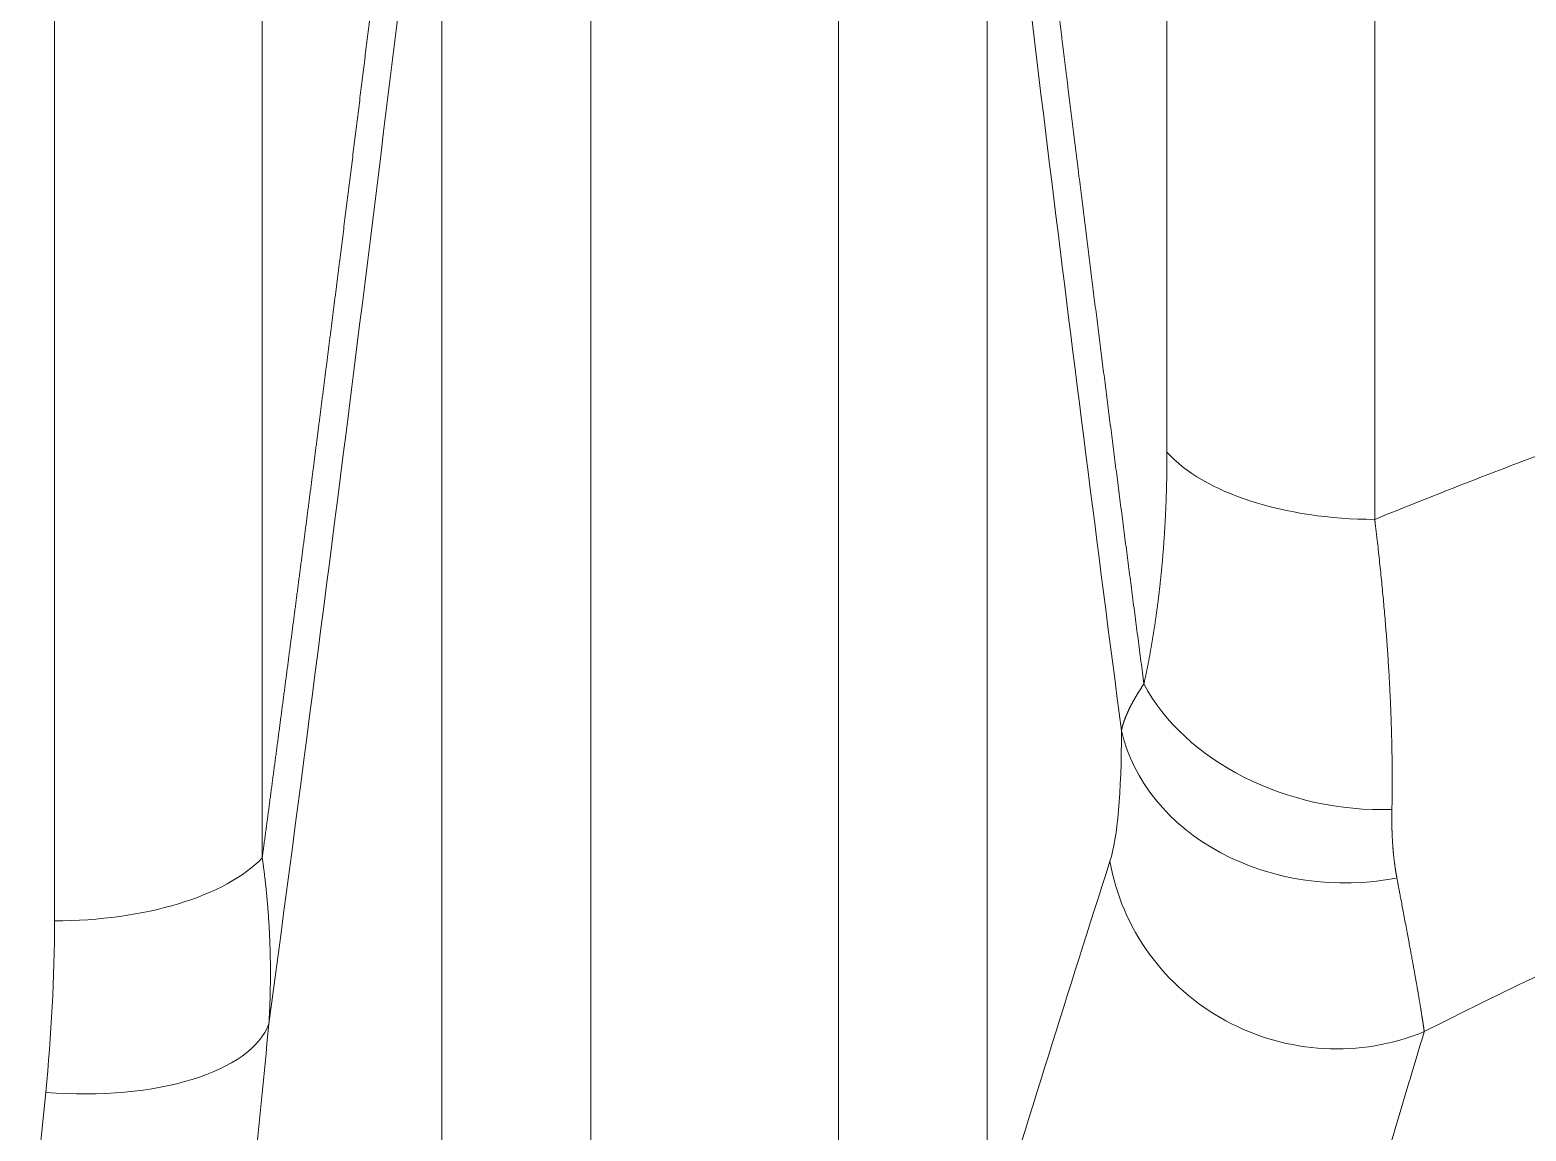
# Model space of a CAD drawing. Header units: millimetres. Extents: x 4664 to 8864, y -38 to 2932.
# Drawn here: x 7899.39 to 7907.99, y 2246.3 to 2252.63 of the extents above; entities that cross this region are included whole.
import ezdxf

# ---------------------------------------------------------------- set-up
doc = ezdxf.new("R2010")
doc.units = ezdxf.units.MM

msp = doc.modelspace()

# ---------------------------------------------------------------- linework, layer by layer
at = {"lineweight": 5}
for p, q in [((7899.5276, 2247.5065), (7899.5276, 2271.1336)), ((7907.1203, 2271.1336), (7907.1203, 2249.8159)), ((7900.7222, 2270.7219), (7900.7222, 2247.8684)), ((7905.9256, 2250.2029), (7905.9256, 2270.7219)), ((7901.7554, 2240.3411), (7901.7554, 2254.8477)), ((7904.8924, 2254.8477), (7904.8924, 2245.5949)), ((7902.6115, 2254.6732), (7902.6115, 2240.8271)), ((7904.0363, 2242.1671), (7904.0363, 2254.6732))]:
    msp.add_line(p, q, dxfattribs=at)
for centre, major_axis, ratio, start_param, end_param in [((7893.1459, 2233.0242), (8.8397, 54.288), 0.099808, 4.987337, 5.142275), ((7913.5019, 2233.0242), (-8.8397, 54.288), 0.099808, 1.14091, 1.263564), ((7907.1203, 2250.4652), (1.3059, 0), 0.497219, 3.557424, 4.712389), ((7906.9877, 2249.1209), (1.2764, -0.2763), 0.732263, 3.690057, 5.049688), ((7906.9479, 2248.796), (1.3059, -0.0012), 0.820837, 3.32564, 4.944972), ((7899.5276, 2248.1137), (1.3059, 0), 0.464995, 4.712389, 5.867354), ((7906.8817, 2248.0439), (1.2437, -0.3983), 0.973166, 3.613138, 5.428071), ((7899.4767, 2247.109), (1.2997, -0.1275), 0.449509, 4.756445, 6.1659), ((7888.8382, 2213.9857), (11.2017, 72.9659), 0.103887, 5.182477, 5.196477), ((7887.5542, 2214.1807), (11.2061, 71.6593), 0.105691, 5.183056, 5.197056)]:
    msp.add_ellipse(centre, major_axis=major_axis, ratio=ratio, start_param=start_param, end_param=end_param, dxfattribs=at)
for points, knots in [([(7900.7222, 2247.8684), (7900.7236, 2247.8793), (7900.7266, 2247.9012), (7900.7309, 2247.9339), (7900.7353, 2247.9667), (7900.7397, 2247.9994), (7900.744, 2248.0321), (7900.7484, 2248.0648), (7900.7527, 2248.0975), (7900.7571, 2248.1302), (7900.7614, 2248.1628), (7900.7657, 2248.1955), (7900.7701, 2248.2281), (7900.7744, 2248.2607), (7900.7787, 2248.2933), (7900.783, 2248.3259), (7900.7873, 2248.3585), (7900.7917, 2248.391), (7900.796, 2248.4236), (7900.8003, 2248.4561), (7900.8046, 2248.4886), (7900.8089, 2248.5211), (7900.8131, 2248.5536), (7900.8174, 2248.5861), (7900.8217, 2248.6185), (7900.826, 2248.651), (7900.8303, 2248.6834), (7900.8345, 2248.7158), (7900.8388, 2248.7482), (7900.843, 2248.7806), (7900.8473, 2248.813), (7900.8515, 2248.8454), (7900.8558, 2248.8777), (7900.86, 2248.91), (7900.8643, 2248.9423), (7900.8685, 2248.9747), (7900.8727, 2249.0069), (7900.877, 2249.0392), (7900.8812, 2249.0715), (7900.8854, 2249.1037), (7900.8896, 2249.1359), (7900.8938, 2249.1682), (7900.898, 2249.2004), (7900.9022, 2249.2325), (7900.9064, 2249.2647), (7900.9106, 2249.2969), (7900.9148, 2249.329), (7900.919, 2249.3611), (7900.9232, 2249.3933), (7900.9273, 2249.4254), (7900.9315, 2249.4574), (7900.9357, 2249.4895), (7900.9398, 2249.5216), (7900.944, 2249.5536), (7900.9482, 2249.5856), (7900.9523, 2249.6176), (7900.9565, 2249.6496), (7900.9606, 2249.6816), (7900.9647, 2249.7136), (7900.9689, 2249.7455), (7900.973, 2249.7775), (7900.9771, 2249.8094), (7900.9812, 2249.8413), (7900.9854, 2249.8732), (7900.9895, 2249.9051), (7900.9936, 2249.9369), (7900.9977, 2249.9688), (7901.0018, 2250.0006), (7901.0059, 2250.0325), (7901.01, 2250.0643), (7901.0141, 2250.096), (7901.0181, 2250.1278), (7901.0222, 2250.1596), (7901.0263, 2250.1913), (7901.0304, 2250.2231), (7901.0344, 2250.2548), (7901.0385, 2250.2865), (7901.0425, 2250.3182), (7901.0466, 2250.3498), (7901.0506, 2250.3815), (7901.0547, 2250.4131), (7901.0587, 2250.4447), (7901.0628, 2250.4764), (7901.0668, 2250.5079), (7901.0708, 2250.5395), (7901.0748, 2250.5711), (7901.0789, 2250.6026), (7901.0829, 2250.6342), (7901.0869, 2250.6657), (7901.0909, 2250.6972), (7901.0949, 2250.7287), (7901.0989, 2250.7602), (7901.1029, 2250.7916), (7901.1069, 2250.8231), (7901.1109, 2250.8545), (7901.1149, 2250.8859), (7901.1188, 2250.9173), (7901.1228, 2250.9487), (7901.1268, 2250.98), (7901.1307, 2251.0114), (7901.1347, 2251.0427), (7901.1387, 2251.0741), (7901.1426, 2251.1054), (7901.1466, 2251.1366), (7901.1505, 2251.1679), (7901.1544, 2251.1992), (7901.1584, 2251.2304), (7901.1623, 2251.2617), (7901.1674, 2251.3023), (7901.1737, 2251.3525), (7901.1812, 2251.412), (7901.1887, 2251.4715), (7901.1961, 2251.531), (7901.2036, 2251.5904), (7901.211, 2251.6497), (7901.2184, 2251.7091), (7901.2258, 2251.7683), (7901.2331, 2251.8275), (7901.2405, 2251.8866), (7901.2478, 2251.9457), (7901.2552, 2252.0048), (7901.2625, 2252.0638), (7901.2698, 2252.1227), (7901.2771, 2252.1816), (7901.2844, 2252.2404), (7901.2916, 2252.2992), (7901.2989, 2252.358), (7901.3061, 2252.4166), (7901.3133, 2252.4753), (7901.3205, 2252.5338), (7901.3277, 2252.5924), (7901.3349, 2252.6508), (7901.342, 2252.7093), (7901.3492, 2252.7676), (7901.3563, 2252.8259), (7901.3634, 2252.8842), (7901.3705, 2252.9424), (7901.3776, 2253.0005), (7901.3846, 2253.0586), (7901.3917, 2253.1167), (7901.3987, 2253.1747), (7901.4058, 2253.2326), (7901.4128, 2253.2905), (7901.4198, 2253.3483), (7901.4267, 2253.4061), (7901.4337, 2253.4638), (7901.4407, 2253.5215), (7901.4476, 2253.5791), (7901.4545, 2253.6367), (7901.4614, 2253.6942), (7901.4683, 2253.7516), (7901.4752, 2253.809), (7901.4821, 2253.8663), (7901.4889, 2253.9236), (7901.4957, 2253.9809), (7901.5026, 2254.038), (7901.5094, 2254.0952), (7901.5161, 2254.1522), (7901.5229, 2254.2092), (7901.5297, 2254.2662), (7901.5364, 2254.3231), (7901.5432, 2254.38), (7901.5499, 2254.4367), (7901.5566, 2254.4935), (7901.5633, 2254.5502), (7901.5699, 2254.6068), (7901.5744, 2254.6445), (7901.5766, 2254.6634)], [0, 0, 0, 0, 0.004752, 0.009503, 0.014252, 0.019, 0.023747, 0.028491, 0.033235, 0.037977, 0.042717, 0.047456, 0.052193, 0.056929, 0.061663, 0.066396, 0.071127, 0.075857, 0.080585, 0.085312, 0.090037, 0.094761, 0.099483, 0.104204, 0.108923, 0.113641, 0.118357, 0.123071, 0.127784, 0.132496, 0.137206, 0.141915, 0.146622, 0.151327, 0.156031, 0.160733, 0.165434, 0.170134, 0.174832, 0.179528, 0.184223, 0.188916, 0.193608, 0.198298, 0.202987, 0.207674, 0.21236, 0.217044, 0.221726, 0.226407, 0.231087, 0.235765, 0.240441, 0.245116, 0.249789, 0.254461, 0.259132, 0.2638, 0.268467, 0.273133, 0.277797, 0.28246, 0.287121, 0.29178, 0.296438, 0.301095, 0.305749, 0.310403, 0.315054, 0.319705, 0.324353, 0.329, 0.333646, 0.33829, 0.342932, 0.347573, 0.352213, 0.35685, 0.361487, 0.366121, 0.370754, 0.375386, 0.380016, 0.384644, 0.389271, 0.393897, 0.39852, 0.403142, 0.407763, 0.412382, 0.417, 0.421616, 0.42623, 0.430843, 0.435454, 0.440064, 0.444672, 0.449278, 0.453883, 0.458487, 0.463088, 0.467689, 0.472287, 0.476885, 0.48148, 0.486074, 0.490666, 0.495257, 0.499846, 0.508613, 0.517374, 0.52613, 0.534882, 0.543628, 0.552369, 0.561106, 0.569838, 0.578564, 0.587286, 0.596002, 0.604714, 0.613421, 0.622123, 0.630819, 0.639511, 0.648198, 0.65688, 0.665556, 0.674228, 0.682895, 0.691556, 0.700213, 0.708865, 0.717511, 0.726153, 0.734789, 0.743421, 0.752047, 0.760669, 0.769285, 0.777896, 0.786503, 0.795104, 0.8037, 0.812291, 0.820877, 0.829457, 0.838033, 0.846604, 0.855169, 0.86373, 0.872285, 0.880835, 0.889381, 0.897921, 0.906455, 0.914985, 0.92351, 0.932029, 0.940544, 0.949053, 0.957557, 0.966056, 0.97455, 0.983038, 0.991522, 1, 1, 1, 1]), ([(7905.0712, 2254.6634), (7905.0724, 2254.6536), (7905.0747, 2254.634), (7905.0781, 2254.6047), (7905.0816, 2254.5753), (7905.085, 2254.546), (7905.0885, 2254.5166), (7905.092, 2254.4872), (7905.0955, 2254.4578), (7905.0989, 2254.4284), (7905.1024, 2254.399), (7905.1059, 2254.3695), (7905.1094, 2254.34), (7905.1129, 2254.3106), (7905.1164, 2254.2811), (7905.1199, 2254.2516), (7905.1234, 2254.2221), (7905.1269, 2254.1925), (7905.1304, 2254.163), (7905.1339, 2254.1334), (7905.1374, 2254.1039), (7905.1409, 2254.0743), (7905.1445, 2254.0447), (7905.148, 2254.0151), (7905.1515, 2253.9855), (7905.1551, 2253.9558), (7905.1586, 2253.9262), (7905.1621, 2253.8965), (7905.1657, 2253.8669), (7905.1692, 2253.8372), (7905.1728, 2253.8075), (7905.1764, 2253.7777), (7905.1799, 2253.748), (7905.1835, 2253.7183), (7905.1871, 2253.6885), (7905.1906, 2253.6587), (7905.1942, 2253.629), (7905.1978, 2253.5992), (7905.2014, 2253.5694), (7905.205, 2253.5395), (7905.2086, 2253.5097), (7905.2122, 2253.4799), (7905.2158, 2253.45), (7905.2194, 2253.4201), (7905.223, 2253.3902), (7905.2266, 2253.3603), (7905.2302, 2253.3304), (7905.2338, 2253.3005), (7905.2374, 2253.2705), (7905.2411, 2253.2406), (7905.2447, 2253.2106), (7905.2483, 2253.1806), (7905.252, 2253.1506), (7905.2556, 2253.1206), (7905.2593, 2253.0906), (7905.2629, 2253.0606), (7905.2666, 2253.0305), (7905.2702, 2253.0005), (7905.2739, 2252.9704), (7905.2776, 2252.9403), (7905.2812, 2252.9102), (7905.2849, 2252.8801), (7905.2886, 2252.85), (7905.2923, 2252.8198), (7905.2959, 2252.7897), (7905.2996, 2252.7595), (7905.3033, 2252.7294), (7905.307, 2252.6992), (7905.3107, 2252.669), (7905.3144, 2252.6387), (7905.3181, 2252.6085), (7905.3218, 2252.5783), (7905.3255, 2252.548), (7905.3293, 2252.5178), (7905.333, 2252.4875), (7905.3367, 2252.4572), (7905.3404, 2252.4269), (7905.3442, 2252.3966), (7905.3479, 2252.3662), (7905.3517, 2252.3359), (7905.3554, 2252.3055), (7905.3591, 2252.2752), (7905.3629, 2252.2448), (7905.3667, 2252.2144), (7905.3704, 2252.184), (7905.3742, 2252.1536), (7905.3779, 2252.1231), (7905.3817, 2252.0927), (7905.3855, 2252.0622), (7905.3893, 2252.0317), (7905.393, 2252.0013), (7905.3968, 2251.9708), (7905.4006, 2251.9403), (7905.4044, 2251.9097), (7905.4082, 2251.8792), (7905.412, 2251.8487), (7905.4158, 2251.8181), (7905.4209, 2251.7771), (7905.4274, 2251.7255), (7905.4351, 2251.6635), (7905.4429, 2251.6013), (7905.4507, 2251.5391), (7905.4585, 2251.4769), (7905.4663, 2251.4146), (7905.4741, 2251.3522), (7905.482, 2251.2897), (7905.4898, 2251.2272), (7905.4977, 2251.1646), (7905.5056, 2251.102), (7905.5135, 2251.0392), (7905.5215, 2250.9765), (7905.5294, 2250.9136), (7905.5374, 2250.8507), (7905.5454, 2250.7878), (7905.5534, 2250.7247), (7905.5614, 2250.6616), (7905.5695, 2250.5985), (7905.5775, 2250.5352), (7905.5856, 2250.4719), (7905.5937, 2250.4086), (7905.6018, 2250.3452), (7905.6099, 2250.2817), (7905.6181, 2250.2181), (7905.6262, 2250.1545), (7905.6344, 2250.0909), (7905.6426, 2250.0271), (7905.6508, 2249.9633), (7905.6591, 2249.8995), (7905.6673, 2249.8356), (7905.6756, 2249.7716), (7905.6838, 2249.7075), (7905.6921, 2249.6434), (7905.7005, 2249.5793), (7905.7088, 2249.515), (7905.7172, 2249.4507), (7905.7255, 2249.3864), (7905.7339, 2249.322), (7905.7423, 2249.2575), (7905.7507, 2249.193), (7905.7592, 2249.1284), (7905.7676, 2249.0637), (7905.7761, 2248.999), (7905.7846, 2248.9342), (7905.7903, 2248.891), (7905.7931, 2248.8694)], [0, 0, 0, 0, 0.005143, 0.010288, 0.015434, 0.020581, 0.02573, 0.03088, 0.036031, 0.041184, 0.046339, 0.051494, 0.056651, 0.06181, 0.06697, 0.072131, 0.077294, 0.082458, 0.087623, 0.09279, 0.097958, 0.103128, 0.108299, 0.113472, 0.118645, 0.123821, 0.128997, 0.134175, 0.139354, 0.144535, 0.149717, 0.154901, 0.160086, 0.165272, 0.17046, 0.175649, 0.180839, 0.186031, 0.191224, 0.196419, 0.201615, 0.206812, 0.212011, 0.217211, 0.222412, 0.227615, 0.232819, 0.238025, 0.243232, 0.24844, 0.25365, 0.258861, 0.264073, 0.269287, 0.274502, 0.279719, 0.284937, 0.290156, 0.295377, 0.300599, 0.305822, 0.311047, 0.316273, 0.3215, 0.326729, 0.331959, 0.337191, 0.342424, 0.347658, 0.352894, 0.358131, 0.363369, 0.368609, 0.37385, 0.379093, 0.384336, 0.389582, 0.394828, 0.400076, 0.405325, 0.410576, 0.415828, 0.421081, 0.426336, 0.431592, 0.436849, 0.442108, 0.447368, 0.452629, 0.457892, 0.463156, 0.468422, 0.473688, 0.478956, 0.484226, 0.489497, 0.494769, 0.500042, 0.510734, 0.521434, 0.532141, 0.542857, 0.55358, 0.564312, 0.575051, 0.585798, 0.596553, 0.607317, 0.618088, 0.628867, 0.639653, 0.650448, 0.661251, 0.672061, 0.682879, 0.693706, 0.70454, 0.715381, 0.726231, 0.737089, 0.747954, 0.758827, 0.769708, 0.780597, 0.791494, 0.802398, 0.81331, 0.82423, 0.835158, 0.846093, 0.857036, 0.867987, 0.878946, 0.889912, 0.900886, 0.911868, 0.922858, 0.933855, 0.94486, 0.955873, 0.966893, 0.977921, 0.988957, 1, 1, 1, 1]), ([(7907.1203, 2249.8159), (7907.5568, 2249.9932), (7908.4333, 2250.3311), (7909.7582, 2250.7885), (7910.6484, 2251.061), (7911.3185, 2251.2532), (7911.5424, 2251.3153), (7911.8787, 2251.4054), (7912.0471, 2251.4497), (7912.2437, 2251.5001), (7912.3421, 2251.525), (7912.3914, 2251.5374), (7912.416, 2251.5435), (7912.4283, 2251.5466), (7912.4344, 2251.5481), (7912.4375, 2251.5489), (7912.4391, 2251.5493), (7912.4397, 2251.5494), (7912.4402, 2251.5495), (7912.4404, 2251.5496), (7912.8995, 2251.664), (7913.8191, 2251.8757), (7915.2035, 2252.1427), (7916.593, 2252.3594), (7917.5227, 2252.4707), (7917.9884, 2252.518)], [0, 0, 0, 0, 0.125, 0.25, 0.375, 0.375, 0.4375, 0.4375, 0.46875, 0.484375, 0.492187, 0.496094, 0.498047, 0.499023, 0.499512, 0.499756, 0.499878, 0.499939, 0.499939, 0.5, 0.5, 0.625, 0.75, 0.875, 1, 1, 1, 1]), ([(7905.7931, 2248.8694), (7905.7937, 2248.8719), (7905.7947, 2248.8769), (7905.7964, 2248.8845), (7905.798, 2248.892), (7905.7996, 2248.8996), (7905.8012, 2248.9072), (7905.8028, 2248.9148), (7905.8044, 2248.9224), (7905.8059, 2248.93), (7905.8075, 2248.9376), (7905.8091, 2248.9452), (7905.8106, 2248.9528), (7905.8121, 2248.9605), (7905.8136, 2248.9681), (7905.8151, 2248.9758), (7905.8166, 2248.9834), (7905.8181, 2248.9911), (7905.8196, 2248.9988), (7905.8211, 2249.0065), (7905.8225, 2249.0142), (7905.824, 2249.0219), (7905.8254, 2249.0296), (7905.8268, 2249.0373), (7905.8283, 2249.0451), (7905.8297, 2249.0528), (7905.8311, 2249.0606), (7905.8324, 2249.0683), (7905.8338, 2249.0761), (7905.8352, 2249.0839), (7905.8365, 2249.0917), (7905.8379, 2249.0995), (7905.8392, 2249.1073), (7905.8405, 2249.1151), (7905.8419, 2249.1229), (7905.8432, 2249.1308), (7905.8445, 2249.1386), (7905.8457, 2249.1465), (7905.847, 2249.1544), (7905.8483, 2249.1622), (7905.8495, 2249.1701), (7905.8508, 2249.178), (7905.852, 2249.1859), (7905.8532, 2249.1938), (7905.8544, 2249.2017), (7905.8556, 2249.2097), (7905.8568, 2249.2176), (7905.858, 2249.2255), (7905.8592, 2249.2335), (7905.8603, 2249.2415), (7905.8615, 2249.2494), (7905.8626, 2249.2574), (7905.8638, 2249.2654), (7905.8649, 2249.2734), (7905.866, 2249.2814), (7905.8671, 2249.2894), (7905.8682, 2249.2975), (7905.8693, 2249.3055), (7905.8703, 2249.3136), (7905.8714, 2249.3216), (7905.8724, 2249.3297), (7905.8735, 2249.3378), (7905.8745, 2249.3458), (7905.8755, 2249.3539), (7905.8765, 2249.362), (7905.8775, 2249.3702), (7905.8785, 2249.3783), (7905.8795, 2249.3864), (7905.8804, 2249.3945), (7905.8814, 2249.4027), (7905.8824, 2249.4109), (7905.8833, 2249.419), (7905.8842, 2249.4272), (7905.8851, 2249.4354), (7905.886, 2249.4436), (7905.8869, 2249.4518), (7905.8878, 2249.46), (7905.8887, 2249.4682), (7905.8895, 2249.4765), (7905.8904, 2249.4847), (7905.8912, 2249.493), (7905.8921, 2249.5012), (7905.8929, 2249.5095), (7905.8937, 2249.5178), (7905.8945, 2249.5261), (7905.8953, 2249.5344), (7905.8961, 2249.5427), (7905.8969, 2249.551), (7905.8976, 2249.5594), (7905.8984, 2249.5677), (7905.8991, 2249.576), (7905.8999, 2249.5844), (7905.9006, 2249.5928), (7905.9013, 2249.6011), (7905.902, 2249.6095), (7905.9027, 2249.6179), (7905.9034, 2249.6263), (7905.904, 2249.6348), (7905.9047, 2249.6432), (7905.9053, 2249.6516), (7905.906, 2249.6601), (7905.9066, 2249.6685), (7905.9072, 2249.677), (7905.9078, 2249.6855), (7905.9084, 2249.6939), (7905.909, 2249.7024), (7905.9096, 2249.7109), (7905.9102, 2249.7195), (7905.9107, 2249.728), (7905.9113, 2249.7365), (7905.9118, 2249.7451), (7905.9123, 2249.7536), (7905.9128, 2249.7622), (7905.9133, 2249.7707), (7905.9138, 2249.7793), (7905.9143, 2249.7879), (7905.9148, 2249.7965), (7905.9153, 2249.8051), (7905.9157, 2249.8137), (7905.9162, 2249.8224), (7905.9166, 2249.831), (7905.917, 2249.8397), (7905.9174, 2249.8483), (7905.9178, 2249.857), (7905.9182, 2249.8657), (7905.9186, 2249.8744), (7905.919, 2249.8831), (7905.9194, 2249.8918), (7905.9197, 2249.9005), (7905.9201, 2249.9092), (7905.9204, 2249.918), (7905.9207, 2249.9267), (7905.921, 2249.9355), (7905.9213, 2249.9442), (7905.9216, 2249.953), (7905.9219, 2249.9618), (7905.9222, 2249.9706), (7905.9224, 2249.9794), (7905.9227, 2249.9882), (7905.9229, 2249.9971), (7905.9231, 2250.0059), (7905.9234, 2250.0148), (7905.9236, 2250.0236), (7905.9238, 2250.0325), (7905.924, 2250.0414), (7905.9241, 2250.0503), (7905.9243, 2250.0592), (7905.9245, 2250.0681), (7905.9246, 2250.077), (7905.9248, 2250.0859), (7905.9249, 2250.0949), (7905.925, 2250.1038), (7905.9251, 2250.1128), (7905.9252, 2250.1217), (7905.9253, 2250.1307), (7905.9254, 2250.1397), (7905.9254, 2250.1487), (7905.9255, 2250.1577), (7905.9255, 2250.1667), (7905.9256, 2250.1758), (7905.9256, 2250.1848), (7905.9256, 2250.1939), (7905.9256, 2250.1999), (7905.9256, 2250.2029)], [0, 0, 0, 0, 0.006543, 0.013081, 0.019612, 0.026138, 0.032658, 0.039173, 0.045681, 0.052184, 0.058681, 0.065173, 0.071659, 0.07814, 0.084615, 0.091084, 0.097549, 0.104007, 0.11046, 0.116908, 0.123351, 0.129788, 0.13622, 0.142647, 0.149068, 0.155484, 0.161895, 0.168301, 0.174702, 0.181098, 0.187489, 0.193875, 0.200256, 0.206631, 0.213002, 0.219369, 0.22573, 0.232086, 0.238438, 0.244785, 0.251127, 0.257465, 0.263797, 0.270126, 0.276449, 0.282768, 0.289083, 0.295393, 0.301699, 0.308, 0.314297, 0.320589, 0.326877, 0.333161, 0.339441, 0.345716, 0.351987, 0.358254, 0.364517, 0.370776, 0.37703, 0.383281, 0.389528, 0.39577, 0.402009, 0.408244, 0.414475, 0.420702, 0.426926, 0.433145, 0.439361, 0.445573, 0.451782, 0.457987, 0.464188, 0.470386, 0.47658, 0.482771, 0.488958, 0.495142, 0.501323, 0.5075, 0.513674, 0.519845, 0.526012, 0.532176, 0.538337, 0.544495, 0.55065, 0.556801, 0.56295, 0.569095, 0.575238, 0.581378, 0.587515, 0.593649, 0.59978, 0.605908, 0.612034, 0.618157, 0.624277, 0.630394, 0.636509, 0.642622, 0.648731, 0.654839, 0.660944, 0.667046, 0.673146, 0.679244, 0.685339, 0.691432, 0.697523, 0.703612, 0.709698, 0.715782, 0.721864, 0.727945, 0.734023, 0.740099, 0.746173, 0.752245, 0.758315, 0.764384, 0.77045, 0.776515, 0.782578, 0.78864, 0.794699, 0.800757, 0.806814, 0.812869, 0.818922, 0.824974, 0.831025, 0.837074, 0.843121, 0.849168, 0.855213, 0.861257, 0.867299, 0.873341, 0.879381, 0.88542, 0.891458, 0.897495, 0.903531, 0.909566, 0.9156, 0.921633, 0.927665, 0.933697, 0.939728, 0.945758, 0.951787, 0.957816, 0.963843, 0.969871, 0.975898, 0.981924, 0.98795, 0.993975, 1, 1, 1, 1]), ([(7918.0794, 2250.1444), (7917.6278, 2250.0885), (7917.1732, 2250.0223), (7916.2596, 2249.8687), (7915.8004, 2249.7812), (7914.8786, 2249.5843), (7914.416, 2249.4749), (7913.7205, 2249.2937), (7913.4883, 2249.2305), (7913.1398, 2249.1313), (7912.9655, 2249.0806), (7912.762, 2249.0196), (7912.6603, 2248.9886), (7912.6094, 2248.973), (7912.5839, 2248.9652), (7912.5712, 2248.9613), (7912.5648, 2248.9593), (7912.5617, 2248.9583), (7912.5601, 2248.9578), (7912.5593, 2248.9576), (7912.5589, 2248.9575), (7912.5587, 2248.9574), (7912.5586, 2248.9574), (7912.5585, 2248.9573), (7912.5585, 2248.9573), (7912.146, 2248.8298), (7911.7284, 2248.6917), (7910.8839, 2248.3925), (7910.4572, 2248.2316), (7909.5961, 2247.8854), (7909.1619, 2247.7002), (7908.2874, 2247.3042), (7907.8473, 2247.0935), (7907.4052, 2246.8692)], [0, 0, 0, 0, 0.125, 0.125, 0.25, 0.25, 0.375, 0.375, 0.4375, 0.4375, 0.46875, 0.484375, 0.492187, 0.496094, 0.498047, 0.499023, 0.499512, 0.499756, 0.499878, 0.499939, 0.499969, 0.499985, 0.499992, 0.499992, 0.5, 0.5, 0.625, 0.625, 0.75, 0.75, 0.875, 0.875, 1, 1, 1, 1]), ([(7907.1204, 2249.8156), (7907.1204, 2249.8156), (7907.1204, 2249.8155), (7907.1204, 2249.8154), (7907.1204, 2249.8153), (7907.1205, 2249.8151), (7907.1205, 2249.8148), (7907.1205, 2249.8145), (7907.1206, 2249.8141), (7907.1206, 2249.8136), (7907.1207, 2249.8131), (7907.1207, 2249.8125), (7907.1208, 2249.8119), (7907.1209, 2249.8111), (7907.121, 2249.8104), (7907.1211, 2249.8096), (7907.1212, 2249.8087), (7907.1213, 2249.8077), (7907.1214, 2249.8067), (7907.1215, 2249.8056), (7907.1217, 2249.8045), (7907.1218, 2249.8033), (7907.122, 2249.802), (7907.1221, 2249.8007), (7907.1223, 2249.7994), (7907.1225, 2249.7979), (7907.1226, 2249.7964), (7907.1228, 2249.7949), (7907.123, 2249.7932), (7907.1232, 2249.7916), (7907.1234, 2249.7898), (7907.1237, 2249.788), (7907.1242, 2249.7835), (7907.1251, 2249.7763), (7907.1263, 2249.7665), (7907.1282, 2249.7501), (7907.1309, 2249.7271), (7907.1355, 2249.6881), (7907.141, 2249.6395), (7907.1473, 2249.5818), (7907.1534, 2249.5246), (7907.1592, 2249.4679), (7907.1648, 2249.4114), (7907.1717, 2249.3373), (7907.1798, 2249.246), (7907.1884, 2249.1379), (7907.1961, 2249.0305), (7907.2008, 2248.9547), (7907.2034, 2248.9096), (7907.2042, 2248.8947), (7907.2051, 2248.8799), (7907.2059, 2248.865), (7907.2066, 2248.8501), (7907.2074, 2248.8353), (7907.2081, 2248.8204), (7907.2089, 2248.8056), (7907.2095, 2248.7907), (7907.2102, 2248.7759), (7907.2109, 2248.7611), (7907.2115, 2248.7462), (7907.2121, 2248.7314), (7907.2127, 2248.7166), (7907.2133, 2248.7018), (7907.2139, 2248.6869), (7907.2144, 2248.6721), (7907.2149, 2248.6574), (7907.2154, 2248.6426), (7907.2159, 2248.6278), (7907.2164, 2248.613), (7907.2168, 2248.5983), (7907.2172, 2248.5835), (7907.2176, 2248.5688), (7907.218, 2248.554), (7907.2183, 2248.5393), (7907.2186, 2248.5246), (7907.2189, 2248.5099), (7907.2192, 2248.4952), (7907.2195, 2248.4806), (7907.2197, 2248.4659), (7907.2199, 2248.4512), (7907.2201, 2248.4366), (7907.2203, 2248.422), (7907.2205, 2248.4074), (7907.2206, 2248.3928), (7907.2207, 2248.3782), (7907.2208, 2248.3637), (7907.2208, 2248.3491), (7907.2209, 2248.3346), (7907.2209, 2248.3201), (7907.2209, 2248.3056), (7907.2209, 2248.2911), (7907.2208, 2248.2767), (7907.2207, 2248.2622), (7907.2206, 2248.2478), (7907.2205, 2248.2334), (7907.2204, 2248.219), (7907.2202, 2248.2047), (7907.22, 2248.1903), (7907.2198, 2248.176), (7907.2195, 2248.1617), (7907.2193, 2248.1522), (7907.2192, 2248.1475)], [0, 0, 0, 0, 0.000016, 0.000066, 0.000148, 0.000262, 0.000409, 0.000588, 0.0008, 0.001045, 0.001322, 0.001631, 0.001973, 0.002348, 0.002755, 0.003194, 0.003666, 0.004171, 0.004708, 0.005277, 0.005879, 0.006514, 0.007181, 0.007881, 0.008613, 0.009378, 0.010176, 0.011006, 0.011868, 0.012763, 0.013691, 0.014652, 0.015645, 0.020881, 0.026142, 0.031428, 0.047152, 0.062948, 0.094306, 0.125812, 0.156906, 0.18813, 0.219484, 0.250968, 0.312269, 0.374207, 0.436777, 0.499971, 0.508863, 0.517775, 0.526709, 0.535664, 0.54464, 0.553637, 0.562655, 0.571695, 0.580755, 0.589836, 0.598939, 0.608062, 0.617207, 0.626373, 0.635559, 0.644767, 0.653995, 0.663245, 0.672515, 0.681806, 0.691119, 0.700452, 0.709805, 0.71918, 0.728576, 0.737992, 0.747429, 0.756887, 0.766365, 0.775865, 0.785385, 0.794925, 0.804486, 0.814068, 0.82367, 0.833293, 0.842937, 0.852601, 0.862285, 0.87199, 0.881715, 0.891461, 0.901227, 0.911013, 0.92082, 0.930647, 0.940494, 0.950361, 0.960249, 0.970156, 0.980084, 0.990032, 1, 1, 1, 1]), ([(7905.6639, 2248.6011), (7905.664, 2248.6019), (7905.6644, 2248.6035), (7905.6649, 2248.6059), (7905.6654, 2248.6083), (7905.666, 2248.6107), (7905.6666, 2248.6131), (7905.6672, 2248.6156), (7905.6678, 2248.6181), (7905.6684, 2248.6205), (7905.6691, 2248.6231), (7905.6698, 2248.6256), (7905.6705, 2248.6281), (7905.6712, 2248.6307), (7905.672, 2248.6333), (7905.6728, 2248.6359), (7905.6736, 2248.6385), (7905.6744, 2248.6412), (7905.6752, 2248.6438), (7905.6761, 2248.6465), (7905.677, 2248.6492), (7905.6779, 2248.6519), (7905.6788, 2248.6546), (7905.6798, 2248.6574), (7905.6808, 2248.6602), (7905.6818, 2248.663), (7905.6828, 2248.6658), (7905.6839, 2248.6686), (7905.685, 2248.6714), (7905.6861, 2248.6743), (7905.6872, 2248.6772), (7905.6883, 2248.6801), (7905.6895, 2248.683), (7905.6907, 2248.6859), (7905.692, 2248.6889), (7905.6932, 2248.6919), (7905.6945, 2248.6949), (7905.6958, 2248.6979), (7905.6971, 2248.7009), (7905.6985, 2248.704), (7905.6999, 2248.707), (7905.7013, 2248.7101), (7905.7027, 2248.7132), (7905.7041, 2248.7163), (7905.7056, 2248.7195), (7905.7071, 2248.7227), (7905.7087, 2248.7258), (7905.7102, 2248.729), (7905.7118, 2248.7323), (7905.7135, 2248.7355), (7905.7151, 2248.7388), (7905.7168, 2248.7421), (7905.7185, 2248.7454), (7905.7202, 2248.7487), (7905.7219, 2248.752), (7905.7237, 2248.7554), (7905.7255, 2248.7588), (7905.7274, 2248.7622), (7905.7292, 2248.7656), (7905.7311, 2248.769), (7905.733, 2248.7725), (7905.735, 2248.7759), (7905.737, 2248.7794), (7905.739, 2248.783), (7905.741, 2248.7865), (7905.7431, 2248.79), (7905.7452, 2248.7936), (7905.7473, 2248.7972), (7905.7494, 2248.8008), (7905.7516, 2248.8045), (7905.7538, 2248.8081), (7905.756, 2248.8118), (7905.7583, 2248.8155), (7905.7606, 2248.8192), (7905.7629, 2248.823), (7905.7653, 2248.8267), (7905.7676, 2248.8305), (7905.7701, 2248.8343), (7905.7725, 2248.8381), (7905.775, 2248.8419), (7905.7775, 2248.8458), (7905.78, 2248.8497), (7905.7826, 2248.8536), (7905.7851, 2248.8575), (7905.7878, 2248.8614), (7905.7904, 2248.8654), (7905.7922, 2248.8681), (7905.7931, 2248.8694)], [0, 0, 0, 0, 0.010485, 0.021002, 0.03155, 0.04213, 0.05274, 0.063382, 0.074056, 0.08476, 0.095495, 0.106262, 0.11706, 0.127889, 0.138749, 0.14964, 0.160562, 0.171515, 0.182499, 0.193514, 0.20456, 0.215637, 0.226745, 0.237884, 0.249053, 0.260253, 0.271484, 0.282745, 0.294038, 0.30536, 0.316714, 0.328098, 0.339512, 0.350957, 0.362433, 0.373939, 0.385475, 0.397041, 0.408638, 0.420265, 0.431923, 0.44361, 0.455328, 0.467076, 0.478853, 0.490661, 0.502499, 0.514367, 0.526264, 0.538191, 0.550149, 0.562135, 0.574152, 0.586198, 0.598274, 0.610379, 0.622514, 0.634678, 0.646872, 0.659095, 0.671347, 0.683628, 0.695939, 0.708279, 0.720648, 0.733046, 0.745472, 0.757928, 0.770413, 0.782926, 0.795468, 0.808039, 0.820638, 0.833266, 0.845923, 0.858607, 0.871321, 0.884062, 0.896832, 0.90963, 0.922456, 0.93531, 0.948193, 0.961103, 0.974041, 0.987006, 1, 1, 1, 1]), ([(7907.2192, 2248.1475), (7907.2192, 2248.1455), (7907.2191, 2248.1414), (7907.219, 2248.1355), (7907.219, 2248.1295), (7907.2189, 2248.1235), (7907.2188, 2248.1176), (7907.2188, 2248.1117), (7907.2188, 2248.1058), (7907.2187, 2248.0999), (7907.2187, 2248.0941), (7907.2188, 2248.0883), (7907.2188, 2248.0824), (7907.2188, 2248.0767), (7907.2189, 2248.0709), (7907.2189, 2248.0651), (7907.219, 2248.0594), (7907.2191, 2248.0537), (7907.2192, 2248.048), (7907.2194, 2248.0423), (7907.2195, 2248.0367), (7907.2196, 2248.0311), (7907.2198, 2248.0255), (7907.22, 2248.0199), (7907.2202, 2248.0143), (7907.2204, 2248.0088), (7907.2206, 2248.0032), (7907.2208, 2247.9977), (7907.2211, 2247.9923), (7907.2213, 2247.9868), (7907.2216, 2247.9813), (7907.2219, 2247.9759), (7907.2222, 2247.9705), (7907.2225, 2247.9651), (7907.2228, 2247.9598), (7907.2231, 2247.9544), (7907.2235, 2247.9491), (7907.2239, 2247.9438), (7907.2242, 2247.9385), (7907.2246, 2247.9332), (7907.225, 2247.928), (7907.2254, 2247.9228), (7907.2259, 2247.9176), (7907.2263, 2247.9124), (7907.2268, 2247.9072), (7907.2272, 2247.9021), (7907.2277, 2247.897), (7907.2282, 2247.8919), (7907.2287, 2247.8868), (7907.2292, 2247.8817), (7907.2298, 2247.8767), (7907.2303, 2247.8717), (7907.2309, 2247.8666), (7907.2314, 2247.8617), (7907.232, 2247.8567), (7907.2326, 2247.8518), (7907.2332, 2247.8468), (7907.2338, 2247.8419), (7907.2345, 2247.8371), (7907.2351, 2247.8322), (7907.2358, 2247.8274), (7907.2364, 2247.8225), (7907.2371, 2247.8177), (7907.2378, 2247.813), (7907.2385, 2247.8082), (7907.2392, 2247.8035), (7907.24, 2247.7987), (7907.2407, 2247.794), (7907.2415, 2247.7893), (7907.2422, 2247.7847), (7907.243, 2247.78), (7907.2438, 2247.7754), (7907.2446, 2247.7708), (7907.2454, 2247.7662), (7907.2463, 2247.7617), (7907.2471, 2247.7571), (7907.2477, 2247.7541), (7907.248, 2247.7526)], [0, 0, 0, 0, 0.014068, 0.028115, 0.042142, 0.056148, 0.070134, 0.0841, 0.098045, 0.111971, 0.125875, 0.13976, 0.153624, 0.167468, 0.181292, 0.195096, 0.20888, 0.222643, 0.236387, 0.25011, 0.263813, 0.277496, 0.29116, 0.304803, 0.318426, 0.33203, 0.345613, 0.359177, 0.372721, 0.386245, 0.399749, 0.413234, 0.426698, 0.440143, 0.453568, 0.466974, 0.48036, 0.493726, 0.507073, 0.5204, 0.533708, 0.546996, 0.560265, 0.573514, 0.586744, 0.599954, 0.613145, 0.626316, 0.639469, 0.652602, 0.665715, 0.67881, 0.691885, 0.704941, 0.717978, 0.730996, 0.743994, 0.756974, 0.769934, 0.782876, 0.795798, 0.808702, 0.821587, 0.834452, 0.847299, 0.860127, 0.872936, 0.885727, 0.898498, 0.911251, 0.923986, 0.936701, 0.949398, 0.962076, 0.974736, 0.987377, 1, 1, 1, 1]), ([(7900.7222, 2247.8684), (7900.7226, 2247.8653), (7900.7235, 2247.8592), (7900.7249, 2247.8499), (7900.7262, 2247.8406), (7900.7275, 2247.8312), (7900.7287, 2247.8218), (7900.73, 2247.8123), (7900.7313, 2247.8028), (7900.7325, 2247.7932), (7900.7337, 2247.7836), (7900.7349, 2247.7739), (7900.7361, 2247.7642), (7900.7373, 2247.7544), (7900.7384, 2247.7446), (7900.7396, 2247.7347), (7900.7407, 2247.7248), (7900.7418, 2247.7148), (7900.7429, 2247.7048), (7900.744, 2247.6947), (7900.745, 2247.6846), (7900.7461, 2247.6745), (7900.7471, 2247.6642), (7900.7481, 2247.654), (7900.7491, 2247.6437), (7900.75, 2247.6333), (7900.7509, 2247.6229), (7900.7519, 2247.6125), (7900.7528, 2247.6019), (7900.7536, 2247.5914), (7900.7545, 2247.5808), (7900.7553, 2247.5701), (7900.7562, 2247.5594), (7900.757, 2247.5487), (7900.7577, 2247.5379), (7900.7585, 2247.527), (7900.7592, 2247.5161), (7900.7599, 2247.5052), (7900.7606, 2247.4942), (7900.7613, 2247.4831), (7900.7619, 2247.472), (7900.7625, 2247.4609), (7900.7631, 2247.4497), (7900.7636, 2247.4384), (7900.7642, 2247.4271), (7900.7647, 2247.4158), (7900.7652, 2247.4044), (7900.7657, 2247.3925), (7900.7661, 2247.38), (7900.7666, 2247.3668), (7900.767, 2247.3534), (7900.7674, 2247.3397), (7900.7678, 2247.3258), (7900.7681, 2247.3116), (7900.7684, 2247.2972), (7900.7687, 2247.2825), (7900.7689, 2247.2675), (7900.7691, 2247.2523), (7900.7692, 2247.2368), (7900.7693, 2247.2211), (7900.7693, 2247.2051), (7900.7693, 2247.1888), (7900.7692, 2247.1723), (7900.769, 2247.1556), (7900.7688, 2247.1385), (7900.7686, 2247.1213), (7900.7683, 2247.1037), (7900.7679, 2247.0859), (7900.7674, 2247.0678), (7900.7669, 2247.0495), (7900.7662, 2247.0309), (7900.7655, 2247.0121), (7900.7648, 2246.993), (7900.7639, 2246.9736), (7900.7629, 2246.954), (7900.7619, 2246.9341), (7900.7611, 2246.9208), (7900.7608, 2246.9141)], [0, 0, 0, 0, 0.009761, 0.019571, 0.02943, 0.039338, 0.049295, 0.059301, 0.069357, 0.079461, 0.089615, 0.099818, 0.11007, 0.120371, 0.130721, 0.141121, 0.15157, 0.162068, 0.172616, 0.183213, 0.193859, 0.204555, 0.215299, 0.226094, 0.236937, 0.247831, 0.258773, 0.269765, 0.280807, 0.291897, 0.303038, 0.314228, 0.325467, 0.336756, 0.348095, 0.359483, 0.37092, 0.382407, 0.393944, 0.405531, 0.417167, 0.428852, 0.440588, 0.452373, 0.464207, 0.476092, 0.488026, 0.500009, 0.513507, 0.527271, 0.541302, 0.555599, 0.570162, 0.584992, 0.60009, 0.615454, 0.631085, 0.646983, 0.663149, 0.679583, 0.696284, 0.713253, 0.73049, 0.747995, 0.765768, 0.783809, 0.802118, 0.820697, 0.839543, 0.858659, 0.878043, 0.897697, 0.917619, 0.93781, 0.958271, 0.979001, 1, 1, 1, 1]), ([(7907.248, 2247.7526), (7907.2483, 2247.7507), (7907.2494, 2247.7453), (7907.2513, 2247.7348), (7907.2542, 2247.7196), (7907.258, 2247.6999), (7907.2625, 2247.6756), (7907.2679, 2247.6471), (7907.2741, 2247.6145), (7907.281, 2247.5781), (7907.2886, 2247.5381), (7907.2967, 2247.4948), (7907.3048, 2247.4517), (7907.3124, 2247.4107), (7907.3193, 2247.3736), (7907.3256, 2247.3391), (7907.3315, 2247.3071), (7907.3369, 2247.2776), (7907.3418, 2247.2503), (7907.3463, 2247.2252), (7907.3498, 2247.2056), (7907.3525, 2247.1907), (7907.3544, 2247.1797), (7907.3564, 2247.169), (7907.3582, 2247.1585), (7907.36, 2247.1481), (7907.3618, 2247.138), (7907.3636, 2247.1281), (7907.3653, 2247.1183), (7907.367, 2247.1088), (7907.3686, 2247.0994), (7907.3702, 2247.0902), (7907.3718, 2247.0812), (7907.3733, 2247.0724), (7907.3748, 2247.0637), (7907.3762, 2247.0553), (7907.3776, 2247.047), (7907.379, 2247.0389), (7907.3803, 2247.0309), (7907.3816, 2247.0231), (7907.3829, 2247.0155), (7907.3841, 2247.0081), (7907.3853, 2247.0008), (7907.3865, 2246.9936), (7907.3876, 2246.9867), (7907.3887, 2246.9799), (7907.3898, 2246.9732), (7907.3908, 2246.9667), (7907.3918, 2246.9603), (7907.3928, 2246.9541), (7907.3937, 2246.948), (7907.3947, 2246.9421), (7907.3955, 2246.9363), (7907.3964, 2246.9307), (7907.3972, 2246.9252), (7907.398, 2246.9198), (7907.3988, 2246.9146), (7907.3995, 2246.9095), (7907.4003, 2246.9045), (7907.401, 2246.8997), (7907.4016, 2246.895), (7907.4023, 2246.8904), (7907.4029, 2246.8859), (7907.4035, 2246.8816), (7907.4041, 2246.8773), (7907.4046, 2246.8732), (7907.405, 2246.8705), (7907.4052, 2246.8692)], [0, 0, 0, 0, 0.004374, 0.012424, 0.024151, 0.039555, 0.058637, 0.081397, 0.107832, 0.137942, 0.171722, 0.209167, 0.250268, 0.286907, 0.321954, 0.355408, 0.387269, 0.41754, 0.44622, 0.473313, 0.49882, 0.511382, 0.52387, 0.536285, 0.548626, 0.560892, 0.573085, 0.585203, 0.597248, 0.609218, 0.621114, 0.632936, 0.644684, 0.656357, 0.667956, 0.679481, 0.690931, 0.702307, 0.713609, 0.724837, 0.73599, 0.747069, 0.758074, 0.769005, 0.779861, 0.790643, 0.801351, 0.811984, 0.822544, 0.83303, 0.843441, 0.853779, 0.864042, 0.874232, 0.884348, 0.89439, 0.904358, 0.914253, 0.924074, 0.933821, 0.943495, 0.953096, 0.962623, 0.972077, 0.981458, 0.990765, 1, 1, 1, 1]), ([(7907.4052, 2246.8692), (7907.4012, 2246.8562), (7907.3934, 2246.8302), (7907.3817, 2246.7912), (7907.37, 2246.7522), (7907.3583, 2246.7132), (7907.3466, 2246.6743), (7907.3349, 2246.6354), (7907.3233, 2246.5965), (7907.3117, 2246.5576), (7907.3001, 2246.5187), (7907.2885, 2246.4799), (7907.2769, 2246.4411), (7907.2653, 2246.4023), (7907.2538, 2246.3635), (7907.2422, 2246.3247), (7907.2307, 2246.286), (7907.2192, 2246.2472), (7907.2077, 2246.2085), (7907.1963, 2246.1699), (7907.1848, 2246.1312), (7907.1734, 2246.0926), (7907.162, 2246.0539), (7907.1506, 2246.0153), (7907.1392, 2245.9768), (7907.1279, 2245.9382), (7907.1165, 2245.8997), (7907.1052, 2245.8612), (7907.0939, 2245.8227), (7907.0826, 2245.7842), (7907.0713, 2245.7457), (7907.06, 2245.7073), (7907.0488, 2245.6689), (7907.0375, 2245.6305), (7907.0263, 2245.5921), (7907.0151, 2245.5538), (7907.0039, 2245.5154), (7906.9928, 2245.4771), (7906.9816, 2245.4388), (7906.9705, 2245.4005), (7906.9594, 2245.3623), (7906.9483, 2245.3241), (7906.9372, 2245.2859), (7906.9261, 2245.2477), (7906.9151, 2245.2095), (7906.9041, 2245.1713), (7906.893, 2245.1332), (7906.882, 2245.0951), (7906.8711, 2245.057), (7906.8601, 2245.019), (7906.8491, 2244.9809), (7906.8382, 2244.9429), (7906.8273, 2244.9049), (7906.8164, 2244.8669), (7906.8055, 2244.8289), (7906.7946, 2244.791), (7906.7838, 2244.7531), (7906.773, 2244.7152), (7906.7621, 2244.6773), (7906.7549, 2244.652), (7906.7513, 2244.6394)], [0, 0, 0, 0, 0.01775, 0.035481, 0.053195, 0.070891, 0.088569, 0.10623, 0.123872, 0.141497, 0.159104, 0.176693, 0.194264, 0.211818, 0.229353, 0.246871, 0.264371, 0.281853, 0.299317, 0.316763, 0.334192, 0.351603, 0.368996, 0.386371, 0.403728, 0.421067, 0.438389, 0.455693, 0.472979, 0.490247, 0.507497, 0.524729, 0.541944, 0.559141, 0.57632, 0.593481, 0.610624, 0.62775, 0.644857, 0.661947, 0.679019, 0.696073, 0.71311, 0.730128, 0.747129, 0.764112, 0.781077, 0.798024, 0.814953, 0.831865, 0.848759, 0.865634, 0.882493, 0.899333, 0.916155, 0.93296, 0.949747, 0.966516, 0.983267, 1, 1, 1, 1])]:
    msp.add_open_spline(points, degree=3, knots=knots, dxfattribs=at)
for points in [[(7905.5976, 2247.849), (7905.6419, 2247.9874), (7905.6635, 2248.2406), (7905.6639, 2248.6011)], [(7904.8924, 2245.5949), (7905.1254, 2246.3582), (7905.3606, 2247.1089), (7905.5976, 2247.849)], [(7899.4767, 2246.5198), (7899.5096, 2246.8493), (7899.5276, 2247.1782), (7899.5276, 2247.5065)]]:
    msp.add_open_spline(points, degree=3, dxfattribs=at)

doc.saveas('drawing.dxf')
